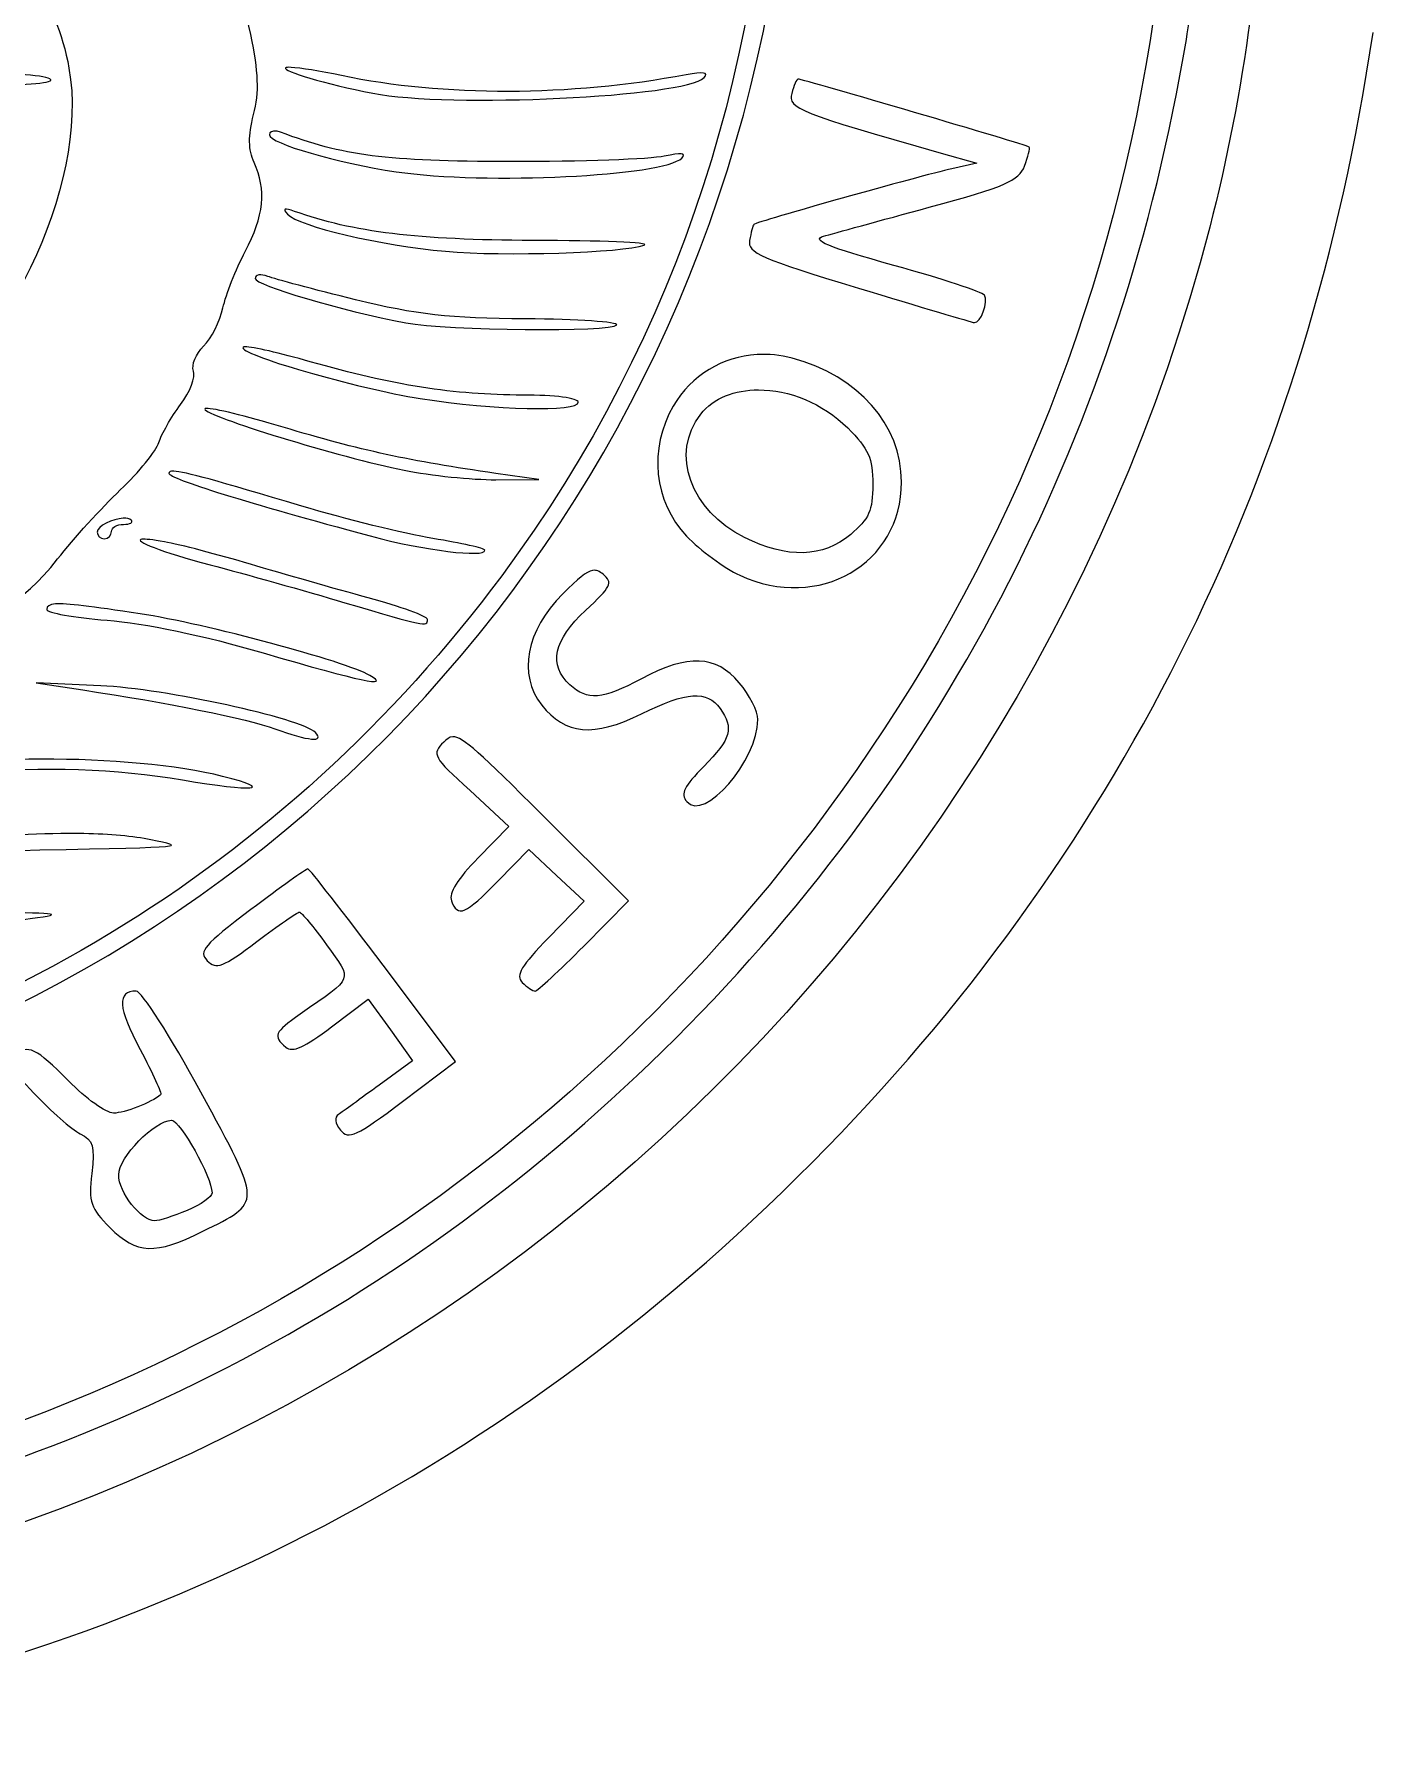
# Model space of a CAD drawing. Extents: x 15 to 196, y 1 to 287.
# Drawn here: x 169.74 to 195.16, y 96.68 to 128.9 of the extents above; entities that cross this region are included whole.
import ezdxf

# ---------------------------------------------------------------- set-up
doc = ezdxf.new("R2010")
doc.units = 0
doc.layers.add('Layer_1', color=7, linetype='CONTINUOUS')

msp = doc.modelspace()

# ---------------------------------------------------------------- linework, layer by layer
at = {"layer": 'Layer_1', "color": 7}
for points in [[(174.621692, 128.263632), (174.621692, 128.263632)], [(184.242603, 128.040941), (184.242603, 128.040941)], [(174.34002, 127.055921), (174.34002, 127.055921)], [(186.956787, 126.636445), (187.638642, 126.442968), (187.161289, 126.338238)], [(174.511451, 125.569293), (174.511451, 125.569293)], [(174.009293, 124.323547), (174.009293, 124.323547)], [(173.750772, 122.958737), (173.750772, 122.958737)], [(183.465391, 122.812665), (183.465391, 122.812665)], [(183.491299, 122.141836), (183.491299, 122.141836)], [(173.015453, 121.789609), (173.015453, 121.789609)], [(172.395885, 120.597881), (172.395885, 120.597881)], [(178.505556, 120.436376), (179.32356, 120.440234), (178.505556, 120.556541)], [(171.437873, 119.703812), (171.437873, 119.703812)], [(171.791754, 119.305283), (171.791754, 119.305283)], [(180.345512, 118.71438), (180.345512, 118.71438)], [(170.150784, 118.077726), (170.150784, 118.077726)], [(169.782022, 116.578421), (170.667827, 116.445576)], [(171.008477, 116.52385), (169.782022, 116.578421), (169.782022, 116.578421)], [(177.688655, 115.555916), (177.688655, 115.555916)], [(169.880139, 115.131479), (169.880139, 115.131479)], [(178.018282, 114.53341), (178.757461, 113.854866), (178.169866, 113.256245)], [(180.178493, 111.584408), (181.025713, 112.439344), (179.392461, 114.068737)], [(170.68822, 113.717613), (170.68822, 113.717613)], [(178.554064, 112.821888), (179.136147, 113.415548), (179.660352, 112.924414), (180.184558, 112.433282), (179.51428, 111.746466)], [(174.940846, 113.046785), (174.940846, 113.046785)], [(176.738909, 108.633755), (177.742675, 109.38947), (176.369596, 111.217852)], [(171.683714, 110.728925), (171.683714, 110.728925)], [(175.390638, 110.049275), (176.084619, 110.578441), (176.506299, 109.99195), (176.927425, 109.404905), (176.294079, 108.942986)], [(172.355095, 108.275466), (172.355095, 108.275466)]]:
    msp.add_lwpolyline(points, dxfattribs=at)
for points in [[(178.587688, 149.576924), (185.40993, 140.389772), (185.423034, 127.755397), (178.620208, 118.614609)], [(189.314336, 145.540373), (192.938324, 135.647835), (191.654218, 124.498494), (185.878061, 115.704192)], [(192.411062, 141.398542), (193.505322, 136.220526), (193.376615, 130.331423), (192.057734, 125.2325)], [(191.613454, 128.790044), (191.814227, 129.991577), (191.864257, 131.034275), (191.864257, 134.038164)], [(173.855504, 128.888711), (173.495191, 130.616815), (172.715544, 131.780135), (170.940676, 133.236147)], [(167.328562, 132.295221), (169.535766, 130.42516), (170.154129, 129.611525), (170.406548, 128.245993)], [(160.649488, 107.872526), (172.238633, 109.195533), (181.543311, 117.926272), (183.691389, 129.492842)], [(173.910625, 127.366806), (174.020466, 127.799509), (174.006973, 128.1623), (173.855504, 128.888711)], [(184.787757, 107.757323), (190.48526, 113.613247), (193.933092, 120.652502), (195.156667, 128.926193)], [(181.921988, 109.837058), (187.085978, 114.992132), (190.386211, 121.446362), (191.613454, 128.790044)], [(170.406548, 128.245993), (170.812497, 126.050106), (169.096459, 122.506775), (167.293284, 121.817721)], [(174.518616, 128.256466), (174.452351, 128.1902), (175.26506, 127.952473), (176.173364, 127.7725)], [(174.621692, 128.263632), (174.563622, 128.266939), (174.527083, 128.264933), (174.518616, 128.256466)], [(175.579154, 128.107639), (175.167228, 128.194295), (174.7959, 128.253717), (174.621692, 128.263632)], [(170.06204, 128.028814), (170.011776, 128.110137), (169.311193, 128.158109), (168.623369, 128.165517)], [(168.696129, 127.920777), (169.486013, 127.917108), (170.100902, 127.965935), (170.06204, 128.028814)], [(182.11767, 128.12252), (179.917211, 127.707259), (177.50834, 127.701832), (175.579154, 128.107639)], [(176.173364, 127.7725), (177.60282, 127.48929), (182.111709, 127.70153), (182.458871, 128.068503)], [(182.458871, 128.068503), (182.554008, 128.169087), (182.450664, 128.185371), (182.11767, 128.12252)], [(184.242603, 128.040941), (184.216048, 128.040941), (184.162136, 127.918333), (184.122991, 127.768642)], [(188.630278, 126.751098), (188.590992, 126.787759), (184.328062, 128.040941), (184.242603, 128.040941)], [(184.122991, 127.768642), (184.049529, 127.487718), (184.269609, 127.399546), (186.956787, 126.636445)], [(173.921098, 126.458953), (173.808887, 126.704853), (173.806231, 126.955523), (173.910625, 127.366806)], [(174.34002, 127.055921), (174.265133, 127.064407), (174.21214, 127.03743), (174.21214, 126.982608)], [(174.21214, 126.982608), (174.21214, 126.82256), (175.515087, 126.443078), (176.617644, 126.282014)], [(174.421049, 127.034974), (174.392333, 127.045995), (174.364986, 127.05309), (174.34002, 127.055921)], [(178.778408, 126.475491), (176.432887, 126.477975), (175.59182, 126.585705), (174.421049, 127.034974)], [(182.038295, 126.54329), (182.133065, 126.63806), (182.026628, 126.648784), (181.70481, 126.577464)], [(188.543187, 126.390051), (188.611936, 126.569121), (188.651162, 126.731625), (188.630278, 126.751098)], [(173.751875, 124.767827), (174.107842, 125.440461), (174.15777, 125.93956), (173.921098, 126.458953)], [(176.617644, 126.282014), (178.314618, 126.034118), (181.691867, 126.196862), (182.038295, 126.54329)], [(181.70481, 126.577464), (181.444742, 126.519834), (180.127882, 126.472669), (178.778408, 126.475491)], [(187.161289, 126.338238), (186.572404, 126.20867), (183.451717, 125.331275), (183.404758, 125.282109)], [(186.733547, 125.607878), (188.172852, 125.997734), (188.43645, 126.111921), (188.543187, 126.390051)], [(174.511451, 125.569293), (174.489751, 125.560679), (174.504717, 125.530053), (174.553894, 125.476137)], [(174.68894, 125.529604), (174.591461, 125.564343), (174.533148, 125.577906), (174.511451, 125.569293)], [(174.553894, 125.476137), (174.762767, 125.247153), (176.328646, 124.879163), (177.551402, 124.771685)], [(179.213315, 124.979493), (177.020279, 124.985352), (175.799908, 125.133725), (174.68894, 125.529604)], [(184.728776, 125.058315), (184.904798, 125.109623), (185.806814, 125.356861), (186.733547, 125.607878)], [(192.057734, 125.2325), (188.304461, 110.721943), (175.777731, 100.08648), (160.853989, 98.739992)], [(183.404758, 125.282109), (183.38596, 125.262455), (183.349694, 125.126633), (183.32373, 124.980044)], [(186.062716, 124.504344), (184.797683, 124.856332), (184.484061, 124.986986), (184.728776, 125.058315)], [(173.329092, 123.698467), (173.38342, 123.949752), (173.57368, 124.431059), (173.751875, 124.767827)], [(177.551402, 124.771685), (178.669538, 124.673404), (180.914249, 124.744538), (181.326124, 124.891299)], [(181.326124, 124.891299), (181.452926, 124.936474), (180.502139, 124.97605), (179.213315, 124.979493)], [(183.32373, 124.980044), (183.282412, 124.746042), (183.534228, 124.635239), (185.389131, 124.072742)], [(187.780854, 123.942104), (187.746112, 123.998314), (186.972685, 124.251146), (186.062716, 124.504344)], [(174.009293, 124.323547), (173.966059, 124.316491), (173.939287, 124.29412), (173.939287, 124.257953)], [(173.939287, 124.257953), (173.939287, 124.129251), (175.584073, 123.644853), (176.801749, 123.415144)], [(174.177966, 124.296535), (174.112363, 124.322003), (174.052526, 124.3306), (174.009293, 124.323547)], [(175.847595, 123.852258), (175.060393, 124.045804), (174.309171, 124.245606), (174.177966, 124.296535)], [(185.389131, 124.072742), (186.551152, 123.720362), (187.541352, 123.426086), (187.589583, 123.419002)], [(179.073308, 123.489007), (177.632563, 123.498196), (176.996945, 123.569652), (175.847595, 123.852258)], [(187.589583, 123.419002), (187.708455, 123.401555), (187.859594, 123.814669), (187.780854, 123.942104)], [(172.960882, 122.972518), (173.108993, 123.120623), (173.274764, 123.447182), (173.329092, 123.698467)], [(176.801749, 123.415144), (177.581134, 123.268115), (180.717706, 123.235239), (180.803019, 123.373251)], [(180.803019, 123.373251), (180.8383, 123.430381), (180.060069, 123.482714), (179.073308, 123.489007)], [(172.769609, 122.499576), (172.726627, 122.611612), (172.812772, 122.824416), (172.960882, 122.972518)], [(173.712186, 122.951572), (173.588403, 122.827803), (175.871037, 122.166864), (177.074601, 121.978125)], [(173.750772, 122.958737), (173.730082, 122.95876), (173.717054, 122.95644), (173.712186, 122.951572)], [(174.985494, 122.676515), (174.406656, 122.842775), (173.895611, 122.958582), (173.750772, 122.958737)], [(183.465391, 122.812665), (182.812224, 122.773992), (182.217083, 122.421982), (181.876237, 121.83536)], [(184.130707, 122.743763), (183.907399, 122.80349), (183.683114, 122.825556), (183.465391, 122.812665)], [(172.523768, 121.862369), (172.702189, 122.10064), (172.81262, 122.387536), (172.769609, 122.499576)], [(179.017083, 122.043719), (177.712172, 122.044992), (176.549061, 122.227415), (174.985494, 122.676515)], [(186.206584, 120.393382), (186.205681, 121.480516), (185.386991, 122.40776), (184.130707, 122.743763)], [(182.396584, 121.678814), (182.641948, 121.99074), (183.044775, 122.141492), (183.491299, 122.141836)], [(183.491299, 122.141836), (184.065398, 122.14228), (184.711278, 121.894201), (185.185733, 121.419743)], [(172.112562, 121.142482), (172.160342, 121.300244), (172.345319, 121.624094), (172.523768, 121.862369)], [(173.015453, 121.789609), (172.995601, 121.788985), (172.985134, 121.785562), (172.985134, 121.778585)], [(174.469007, 121.434077), (173.754965, 121.648701), (173.154408, 121.793975), (173.015453, 121.789609)], [(177.074601, 121.978125), (178.487547, 121.756552), (180.073213, 121.718718), (180.073213, 121.906466)], [(180.073213, 121.906466), (180.073213, 121.985525), (179.62976, 122.043155), (179.017083, 122.043719)], [(181.876237, 121.83536), (181.401906, 121.019055), (181.503726, 120.021845), (182.129244, 119.364262)], [(172.985134, 121.778585), (172.985134, 121.648111), (175.563807, 120.855089), (176.765368, 120.616073)], [(183.227266, 119.338907), (182.198651, 119.848056), (181.812413, 120.936132), (182.396584, 121.678814)], [(171.381098, 120.241798), (171.735626, 120.579423), (172.06481, 120.984717), (172.112562, 121.142482)], [(178.505556, 120.556541), (176.887942, 120.786871), (175.92852, 120.995385), (174.469007, 121.434077)], [(185.185733, 121.419743), (185.584682, 121.02081), (185.661983, 120.847077), (185.661983, 120.347078)], [(172.395885, 120.597881), (172.327065, 120.600697), (172.303832, 120.585395), (172.303832, 120.557091)], [(172.303832, 120.557091), (172.303832, 120.458463), (173.820732, 119.98646), (176.120448, 119.369223)], [(174.825643, 119.935322), (173.216784, 120.416891), (172.60235, 120.589436), (172.395885, 120.597881)], [(176.765368, 120.616073), (177.272803, 120.515139), (178.05575, 120.4344), (178.505556, 120.436376)], [(170.191024, 118.932659), (170.490885, 119.314941), (171.026571, 119.904173), (171.381098, 120.241798)], [(183.140175, 118.621775), (184.63378, 117.928767), (186.209407, 118.838123), (186.206584, 120.393382)], [(185.661983, 120.347078), (185.661983, 119.848078), (185.593197, 119.692433), (185.242508, 119.397335)], [(177.313277, 119.321268), (176.769745, 119.412279), (175.650296, 119.688479), (174.825643, 119.935322)], [(171.437873, 119.703812), (171.240083, 119.692187), (170.940676, 119.558752), (170.940676, 119.443637)], [(171.212978, 119.453007), (171.212978, 119.527976), (171.315662, 119.589159), (171.44063, 119.589159)], [(171.587253, 119.669635), (171.558825, 119.698063), (171.503803, 119.707687), (171.437873, 119.703812)], [(171.44063, 119.589159), (171.565485, 119.589159), (171.631562, 119.625306), (171.587253, 119.669635)], [(170.940676, 119.443637), (170.940676, 119.373719), (171.001868, 119.316857), (171.076826, 119.316857)], [(171.076826, 119.316857), (171.151784, 119.316857), (171.212978, 119.378034), (171.212978, 119.453007)], [(171.791754, 119.305283), (171.616198, 119.282612), (172.157046, 119.065925), (173.087109, 118.820214)], [(172.218395, 119.257325), (171.988531, 119.298933), (171.850273, 119.312838), (171.791754, 119.305283)], [(173.85385, 118.831787), (173.244533, 119.01329), (172.508717, 119.204778), (172.218395, 119.257325)], [(176.120448, 119.369223), (177.155695, 119.091356), (178.301055, 118.949638), (178.301055, 119.099678)], [(178.301055, 119.099678), (178.301055, 119.130393), (177.856809, 119.230254), (177.313277, 119.321268)], [(182.129244, 119.364262), (182.385276, 119.095118), (182.840286, 118.760913), (183.140175, 118.621775)], [(185.242508, 119.397335), (184.717179, 118.955299), (184.0419, 118.935679), (183.227266, 119.338907)], [(167.533063, 117.678094), (168.959076, 117.784102), (169.484311, 118.031783), (170.191024, 118.932659)], [(178.620208, 118.614609), (174.485653, 113.05909), (168.565463, 109.473578), (161.669786, 108.348776)], [(173.087109, 118.820214), (173.743304, 118.646856), (174.893399, 118.323536), (175.643094, 118.101427)], [(176.08627, 118.194583), (175.467752, 118.363383), (174.463168, 118.650288), (173.85385, 118.831787)], [(180.345512, 118.71438), (180.226753, 118.694557), (180.072572, 118.562706), (179.777209, 118.267343)], [(180.212119, 117.955908), (180.697542, 118.404066), (180.73534, 118.48214), (180.544501, 118.640517)], [(180.544501, 118.640517), (180.47534, 118.697918), (180.416767, 118.726273), (180.345512, 118.71438)], [(179.777209, 118.267343), (179.078822, 117.568973), (178.922767, 116.738187), (179.380334, 116.158395)], [(170.150784, 118.077726), (170.024318, 118.068715), (169.986523, 118.033099), (169.986523, 117.973547)], [(169.986523, 117.973547), (169.986523, 117.909635), (170.500923, 117.817932), (171.129743, 117.769596)], [(171.758681, 117.891415), (170.818897, 118.034352), (170.361565, 118.092743), (170.150784, 118.077726)], [(175.643094, 118.101427), (177.173388, 117.648054), (177.210751, 117.640556), (177.210751, 117.784481)], [(177.210751, 117.784481), (177.210751, 117.841391), (176.70476, 118.025783), (176.08627, 118.194583)], [(179.913359, 116.543693), (179.50298, 116.915084), (179.604805, 117.395259), (180.212119, 117.955908)], [(171.129743, 117.769596), (171.826832, 117.716013), (172.984185, 117.473381), (174.09473, 117.147827)], [(176.11714, 116.720633), (175.666967, 116.98435), (172.984061, 117.705043), (171.758681, 117.891415)], [(174.09473, 117.147827), (175.952825, 116.603127), (176.523455, 116.482612), (176.11714, 116.720633)], [(183.128048, 116.580625), (182.68431, 117.107952), (182.155911, 117.129973), (181.271003, 116.658897)], [(181.271003, 116.658897), (180.52032, 116.259281), (180.252731, 116.236568), (179.913359, 116.543693)], [(167.873714, 116.269187), (169.134827, 116.371414), (169.831148, 116.567815), (168.981659, 116.581728)], [(170.667827, 116.445576), (172.283323, 116.203819), (173.794118, 115.898051), (174.313012, 115.7075)], [(175.083061, 115.637495), (174.813821, 115.906757), (172.224263, 116.470056), (171.008477, 116.52385)], [(181.272657, 115.991376), (182.141365, 116.416397), (182.508195, 116.4418), (182.76259, 116.093902)], [(183.480826, 115.885543), (183.480826, 116.037144), (183.322132, 116.349965), (183.128048, 116.580625)], [(179.380334, 116.158395), (179.827177, 115.592209), (180.360261, 115.544982), (181.272657, 115.991376)], [(182.76259, 116.093902), (183.032564, 115.724696), (182.972764, 115.510317), (182.455563, 114.993125)], [(185.878061, 115.704192), (180.441078, 107.426293), (171.816725, 101.99454), (162.069419, 100.708933)], [(174.313012, 115.7075), (174.944851, 115.475488), (175.275254, 115.445299), (175.083061, 115.637495)], [(182.130347, 114.326705), (182.461337, 113.927891), (183.480826, 115.104812), (183.480826, 115.885543)], [(177.518881, 115.455044), (177.289491, 115.222916), (177.311513, 115.182347), (178.018282, 114.53341)], [(177.688655, 115.555916), (177.624407, 115.553178), (177.576285, 115.513136), (177.518881, 115.455044)], [(179.392461, 114.068737), (178.219786, 115.238342), (177.881399, 115.564131), (177.688655, 115.555916)], [(164.397752, 114.053853), (166.98875, 114.913894), (170.046723, 115.170129), (172.562904, 114.737911)], [(169.880139, 115.131479), (169.457223, 115.129204), (169.040195, 115.112745), (168.649275, 115.081319)], [(173.321376, 114.805159), (172.472804, 115.018833), (171.148883, 115.138309), (169.880139, 115.131479)], [(172.562904, 114.737911), (173.913845, 114.505854), (174.354817, 114.544936), (173.321376, 114.805159)], [(182.455563, 114.993125), (182.079925, 114.617504), (182.009387, 114.472453), (182.130347, 114.326705)], [(170.68822, 113.717613), (169.189304, 113.746533), (167.128534, 113.516758), (165.500733, 113.10466)], [(160.661615, 110.694198), (163.875449, 112.70888), (165.973035, 113.328392), (169.850373, 113.408382)], [(169.850373, 113.408382), (172.724214, 113.467672), (172.63837, 113.459995), (171.963182, 113.599653)], [(171.963182, 113.599653), (171.625141, 113.669573), (171.187858, 113.707972), (170.68822, 113.717613)], [(178.169866, 113.256245), (177.788104, 112.867238), (177.611442, 112.583246), (177.664951, 112.443755)], [(174.940846, 113.046785), (174.910197, 113.046785), (174.423792, 112.699499), (173.859912, 112.275082)], [(176.369596, 111.217852), (175.614426, 112.223664), (174.971524, 113.046785), (174.940846, 113.046785)], [(177.664951, 112.443755), (177.789213, 112.119987), (177.918835, 112.174625), (178.554064, 112.821888)], [(168.827868, 112.00168), (170.288142, 112.17445), (170.368505, 112.19672), (169.57752, 112.211142)], [(173.859912, 112.275082), (172.96445, 111.601107), (172.859409, 111.478612), (173.031988, 111.306047)], [(173.971811, 111.668745), (174.379961, 111.976917), (174.743753, 112.228781), (174.780442, 112.228781)], [(174.780442, 112.228781), (174.817159, 112.228781), (175.048006, 111.949011), (175.293624, 111.607009)], [(173.031988, 111.306047), (173.204539, 111.133482), (173.323631, 111.179363), (173.971811, 111.668745)], [(175.293624, 111.607009), (175.79217, 110.912784), (175.831359, 111.015795), (174.792019, 110.289053)], [(179.51428, 111.746466), (178.990278, 111.209143), (178.879895, 111.023184), (179.008814, 110.894287)], [(179.252451, 110.729475), (179.295829, 110.729475), (179.712544, 111.114257), (180.178493, 111.584408)], [(179.008814, 110.894287), (179.099464, 110.803632), (179.209045, 110.729475), (179.252451, 110.729475)], [(171.683714, 110.728925), (171.312451, 110.728922), (171.3332, 110.415506), (171.757577, 109.619326)], [(172.909066, 108.809041), (172.33497, 109.865167), (171.783677, 110.728925), (171.683714, 110.728925)], [(174.792019, 110.289053), (174.300727, 109.945518), (174.270083, 109.873984), (174.522474, 109.664527)], [(174.522474, 109.664527), (174.651535, 109.557412), (174.875921, 109.656783), (175.390638, 110.049275)], [(163.239097, 100.208428), (170.603376, 101.517722), (176.773352, 104.697311), (181.921988, 109.837058)], [(170.395525, 109.025118), (169.779518, 109.652789), (169.640956, 109.718013), (169.333333, 109.522865)], [(171.757577, 109.619326), (171.997353, 109.169455), (172.17215, 108.783677), (172.146186, 108.761636)], [(169.333333, 109.522865), (169.202975, 109.440149), (169.30935, 109.249367), (169.742335, 108.789198)], [(171.25046, 108.412166), (171.111212, 108.412166), (170.726628, 108.687756), (170.395525, 109.025118)], [(176.294079, 108.942986), (175.945648, 108.688743), (175.598907, 108.43898), (175.524033, 108.388465)], [(169.742335, 108.789198), (170.064153, 108.44717), (170.457927, 108.101287), (170.617665, 108.020802)], [(172.146186, 108.761636), (171.966777, 108.60923), (171.461563, 108.412166), (171.25046, 108.412166)], [(172.947101, 106.169269), (174.078107, 106.732878), (174.079244, 106.656362), (172.909066, 108.809041)], [(175.561515, 108.0875), (175.713181, 107.90473), (175.861706, 107.973539), (176.738909, 108.633755)], [(171.349678, 107.241384), (171.349678, 107.575148), (172.030624, 108.275466), (172.355095, 108.275466)], [(172.355095, 108.275466), (172.515454, 108.275466), (173.121286, 107.189277), (173.121286, 106.901836)], [(175.524033, 108.388465), (175.436826, 108.329616), (175.450291, 108.221499), (175.561515, 108.0875)], [(170.617665, 108.020802), (170.867149, 107.895115), (170.89838, 107.788596), (170.839254, 107.263984)], [(163.171299, 96.681754), (171.613836, 97.952971), (178.861091, 101.665869), (184.787757, 107.757323)], [(170.839254, 107.263984), (170.777871, 106.719445), (170.815635, 106.607981), (171.185967, 106.237621)], [(172.035391, 106.367158), (171.775154, 106.367158), (171.349678, 106.909821), (171.349678, 107.241384)], [(173.121286, 106.901836), (173.121286, 106.825047), (172.908877, 106.673674), (172.648894, 106.565044)], [(172.648894, 106.565044), (172.388883, 106.456416), (172.112776, 106.367158), (172.035391, 106.367158)], [(171.185967, 106.237621), (171.692528, 105.731083), (172.04018, 105.717341), (172.947101, 106.169269)]]:
    msp.add_open_spline(points, degree=3, dxfattribs=at)

doc.saveas('drawing.dxf')
